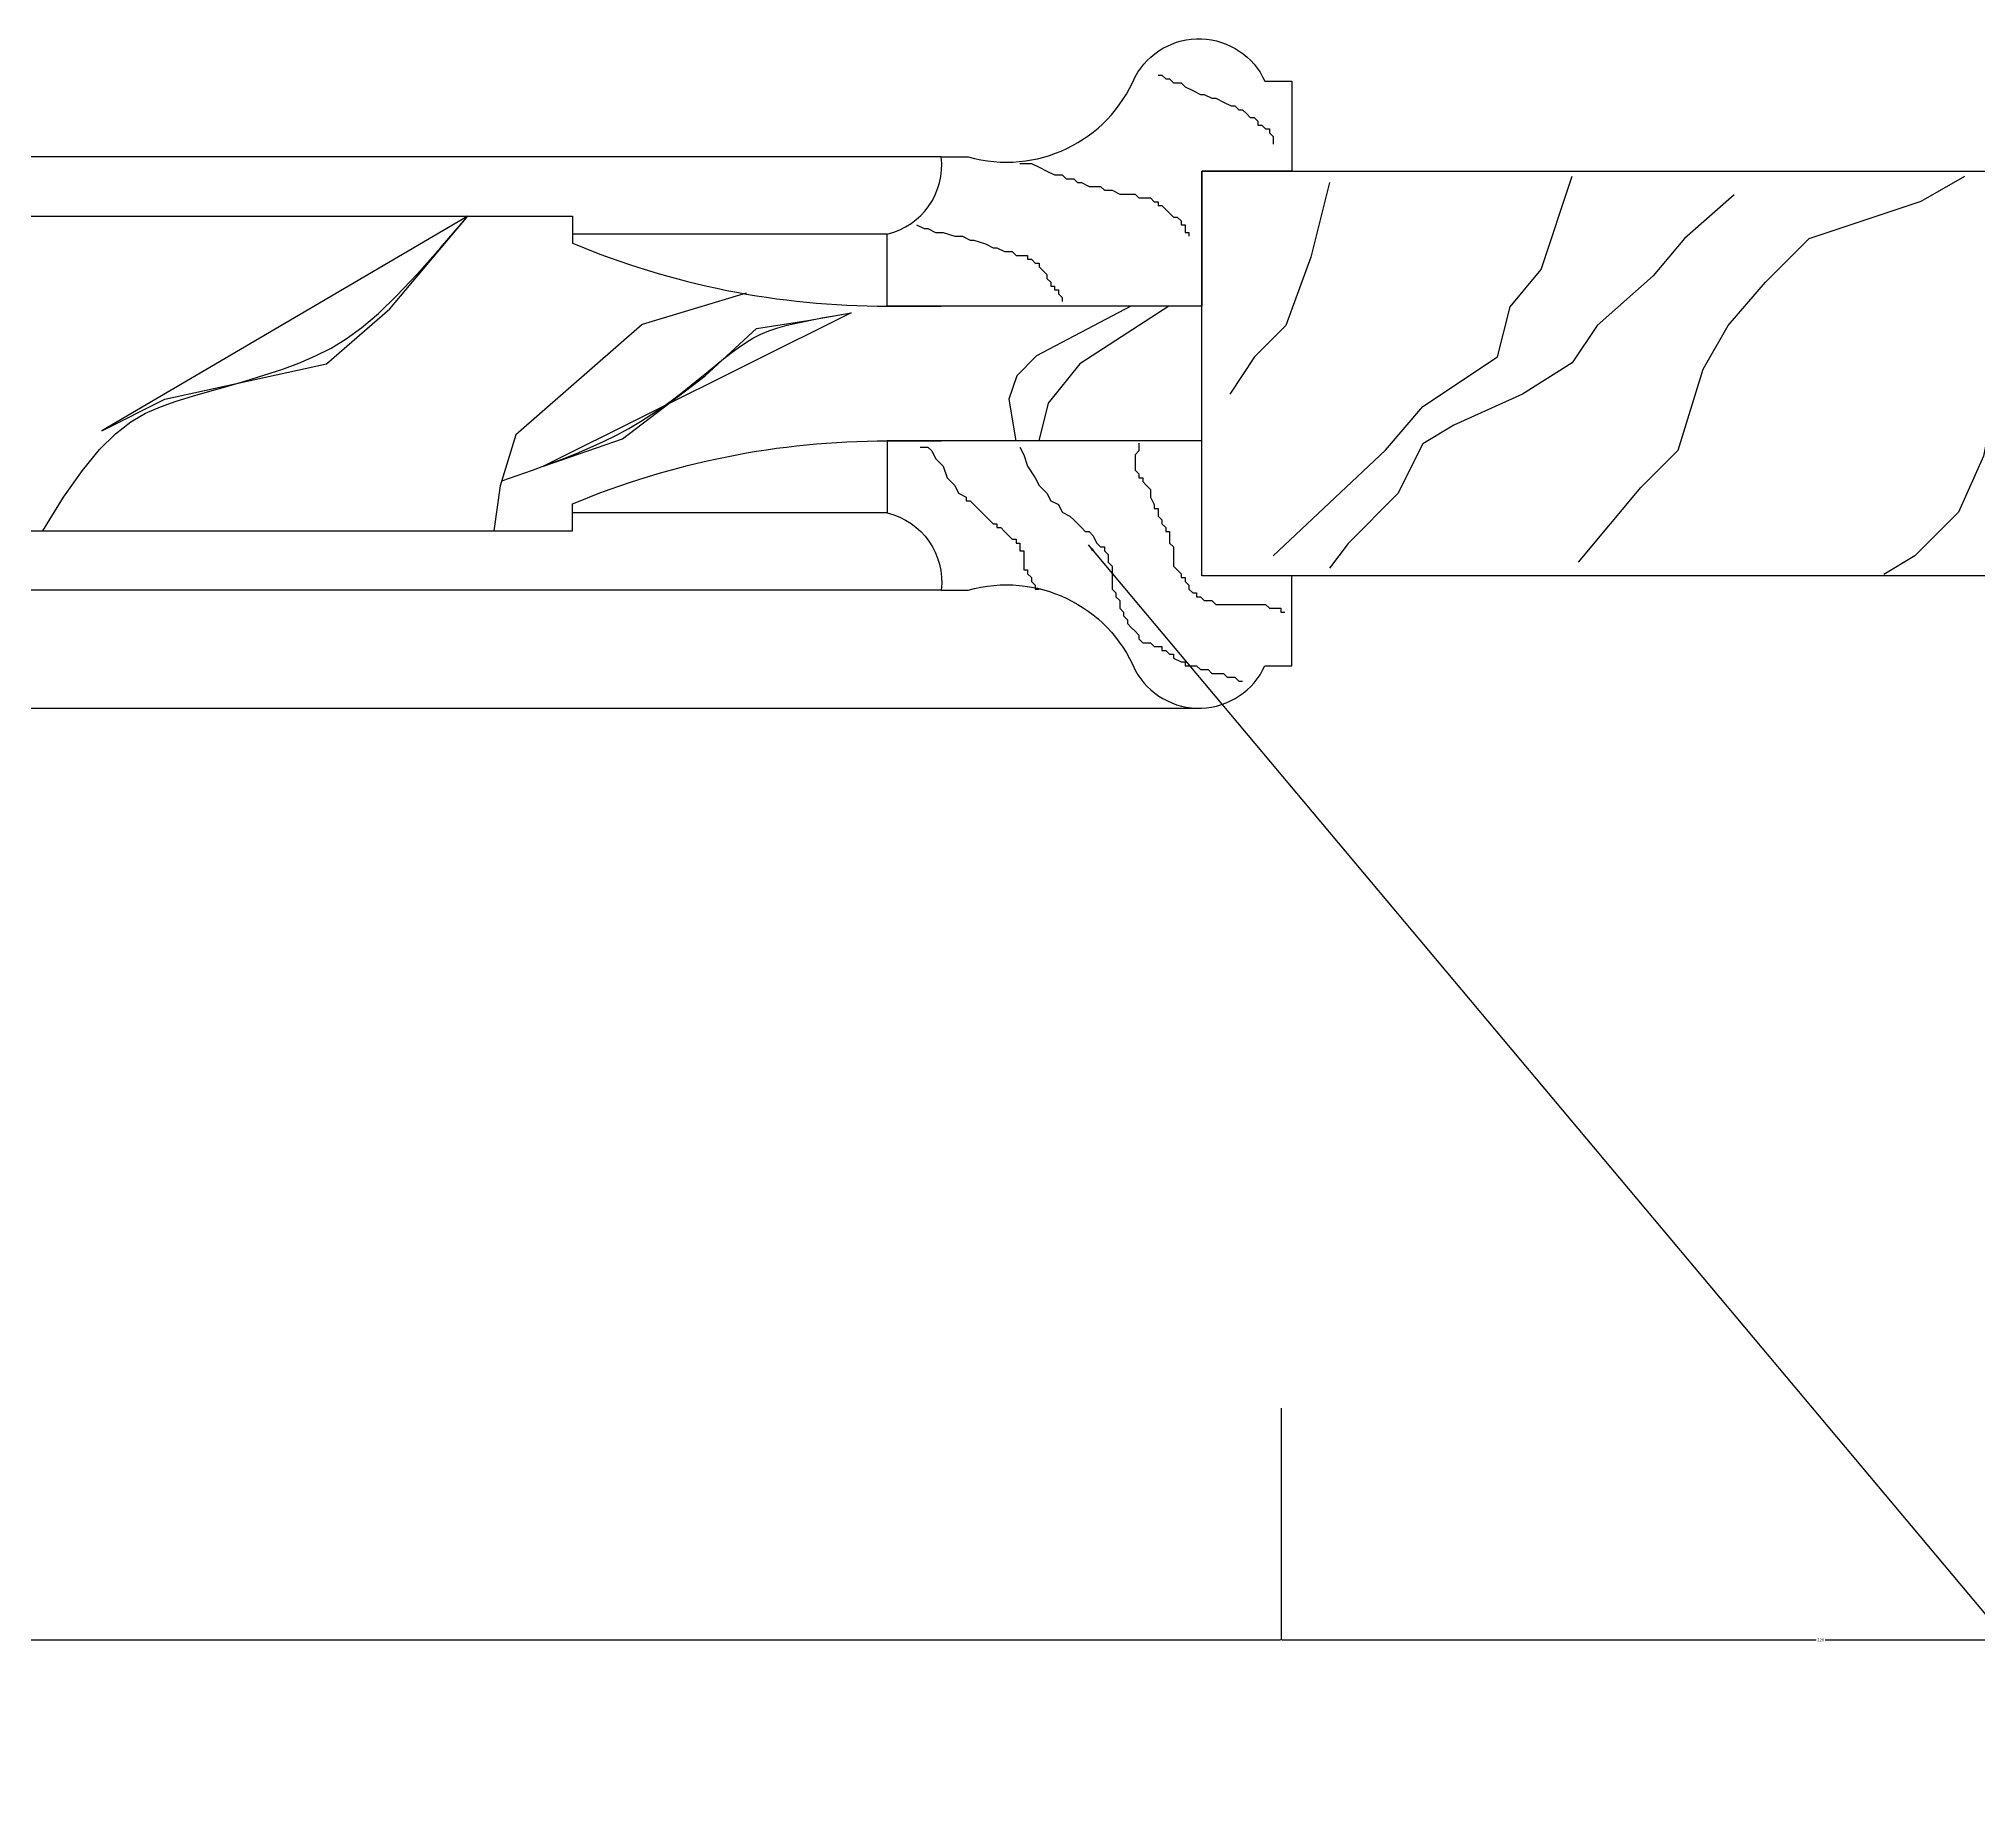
# Model space of a CAD drawing. Header units: metres. Extents: x 284 to 5327, y 183 to 6858.
# Drawn here: x 3300 to 3947, y 1330 to 1915 of the extents above; entities that cross this region are included whole.
import ezdxf

# ---------------------------------------------------------------- set-up
doc = ezdxf.new("R2010")
doc.units = ezdxf.units.M
for name, color, linetype in [('3', 3, 'Continuous'), ('4', 4, 'Continuous'), ('7', 7, 'Continuous'), ('BH', 3, 'Continuous'), ('DIM', 3, 'Continuous')]:
    doc.layers.add(name, color=color, linetype=linetype)
doc.dimstyles.get("Standard").update_dxf_attribs({"dimtxt": 2.5, "dimasz": 2.5, "dimexe": 1.25, "dimexo": 0.625, "dimtad": 1, "dimcen": 2.5, "dimazin": 3, "dimtfac": 1, "dimtmove": 0, "dimatfit": 3})

# ---------------------------------------------------------------- blocks, each defined once
blk = doc.blocks.new('*D17')
for p, q in [((3714.59, 1457.74), (3714.59, 1380.39)), ((4074.59, 1457.74), (4074.59, 1380.39)), ((3714.84, 1380.39), (3893.09, 1380.39)), ((3896.09, 1380.39), (4074.34, 1380.39))]:
    blk.add_line(p, q)
at = {"layer": 'Defpoints'}
for p in [(3714.59, 1457.74), (4074.59, 1457.74), (3714.59, 1380.39)]:
    blk.add_point(p, dxfattribs=at)
at = {"layer": 'DIM', "insert": (3894.59, 1380.39), "char_height": 1, "attachment_point": 5}
blk.add_mtext('120', dxfattribs=at)
blk = doc.blocks.new('*D18')
for p, q in [((2844.59, 1457.74), (2844.59, 1380.39)), ((3714.59, 1457.74), (3714.59, 1380.39)), ((2844.84, 1380.39), (3278.09, 1380.39)), ((3281.09, 1380.39), (3714.34, 1380.39))]:
    blk.add_line(p, q)
at = {"layer": 'Defpoints'}
for p in [(2844.59, 1457.74), (3714.59, 1457.74), (2844.59, 1380.39)]:
    blk.add_point(p, dxfattribs=at)
at = {"layer": 'DIM', "insert": (3279.59, 1380.39), "char_height": 1, "attachment_point": 5}
blk.add_mtext('290', dxfattribs=at)

msp = doc.modelspace()

# ---------------------------------------------------------------- linework, layer by layer
at = {"layer": '3'}
for p, q in [((3673.52, 1902.48), (3674.8, 1902.48)), ((3674.8, 1902.48), (3676.08, 1901.2)), ((3676.08, 1901.2), (3677.36, 1901.2)), ((3677.36, 1901.2), (3678.64, 1899.92)), ((3678.64, 1899.92), (3681.2, 1899.92)), ((3681.2, 1899.92), (3682.48, 1898.64)), ((3682.48, 1898.64), (3685.04, 1897.36)), ((3685.04, 1897.36), (3687.6, 1896.08)), ((3687.6, 1896.08), (3688.88, 1896.08)), ((3688.88, 1896.08), (3691.44, 1894.8)), ((3691.44, 1894.8), (3692.73, 1894.8)), ((3692.73, 1894.8), (3695.29, 1893.52)), ((3695.29, 1893.52), (3697.85, 1892.24)), ((3697.85, 1892.24), (3699.13, 1892.24)), ((3699.13, 1892.24), (3700.41, 1890.96)), ((3700.41, 1890.96), (3701.69, 1890.96)), ((3701.69, 1890.96), (3702.97, 1889.68)), ((3702.97, 1889.68), (3704.25, 1888.4)), ((3704.25, 1888.4), (3705.53, 1888.4)), ((3705.53, 1888.4), (3706.81, 1887.12)), ((3706.81, 1887.12), (3706.81, 1885.84)), ((3706.81, 1885.84), (3708.09, 1885.84)), ((3708.09, 1885.84), (3709.37, 1884.57)), ((3709.37, 1884.57), (3710.65, 1884.57)), ((3710.65, 1884.57), (3710.65, 1883.29)), ((3710.65, 1883.29), (3711.93, 1882.01)), ((3711.93, 1882.01), (3711.93, 1879.45)), ((3601.14, 1875.26), (2965.14, 1875.26)), ((3627.42, 1873.05), (3631.26, 1873.05)), ((3631.26, 1873.05), (3633.82, 1871.77)), ((3633.82, 1871.77), (3636.38, 1870.49)), ((3636.38, 1870.49), (3638.94, 1869.21)), ((3638.94, 1869.21), (3641.5, 1869.21)), ((3641.5, 1869.21), (3642.78, 1867.93)), ((3642.78, 1867.93), (3645.35, 1867.93)), ((3645.35, 1867.93), (3646.63, 1866.65)), ((3646.63, 1866.65), (3647.91, 1866.65)), ((3647.91, 1866.65), (3650.47, 1865.37)), ((3650.47, 1865.37), (3654.31, 1865.37)), ((3654.31, 1865.37), (3655.59, 1864.09)), ((3655.59, 1864.09), (3658.15, 1864.09)), ((3658.15, 1864.09), (3660.71, 1862.81)), ((3660.71, 1862.81), (3665.83, 1862.81)), ((3665.83, 1862.81), (3667.11, 1861.53)), ((3667.11, 1861.53), (3670.96, 1861.53)), ((3670.96, 1861.53), (3672.24, 1860.25)), ((3672.24, 1860.25), (3673.52, 1860.25)), ((3673.52, 1860.25), (3673.52, 1858.97)), ((3673.52, 1858.97), (3674.8, 1858.97)), ((3674.8, 1858.97), (3676.08, 1857.69)), ((3676.08, 1857.69), (3677.36, 1856.41)), ((3677.36, 1856.41), (3678.64, 1855.13)), ((3592.84, 1852.58), (3595.41, 1851.3)), ((3595.41, 1851.3), (3596.69, 1851.3)), ((3596.69, 1851.3), (3599.25, 1850.02)), ((3599.25, 1850.02), (3601.81, 1850.02)), ((3601.81, 1850.02), (3605.65, 1848.74)), ((3678.64, 1855.13), (3679.92, 1855.13)), ((3679.92, 1855.13), (3681.2, 1853.86)), ((3681.2, 1853.86), (3681.2, 1852.58)), ((3681.2, 1852.58), (3682.48, 1852.58)), ((3682.48, 1852.58), (3682.48, 1850.02)), ((3682.48, 1850.02), (3683.76, 1850.02)), ((3683.76, 1850.02), (3683.76, 1848.74)), ((3583.14, 1849.44), (3478.14, 1849.44)), ((3605.65, 1848.74), (3608.21, 1848.74)), ((3608.21, 1848.74), (3610.77, 1847.46)), ((3610.77, 1847.46), (3612.05, 1847.46)), ((3612.05, 1847.46), (3615.89, 1846.18)), ((3615.89, 1846.18), (3618.45, 1844.9)), ((3618.45, 1844.9), (3619.74, 1844.9)), ((3619.74, 1844.9), (3622.3, 1843.62)), ((3622.3, 1843.62), (3624.86, 1843.62)), ((3624.86, 1843.62), (3626.14, 1842.34)), ((3626.14, 1842.34), (3629.98, 1842.34)), ((3629.98, 1842.34), (3629.98, 1841.06)), ((3629.98, 1841.06), (3631.26, 1841.06)), ((3631.26, 1841.06), (3632.54, 1839.78)), ((3632.54, 1839.78), (3633.82, 1839.78)), ((3633.82, 1839.78), (3633.82, 1838.5)), ((3633.82, 1838.5), (3635.1, 1837.22)), ((3635.1, 1837.22), (3636.38, 1835.94)), ((3636.38, 1835.94), (3636.38, 1834.66)), ((3636.38, 1834.66), (3637.66, 1833.38)), ((3637.66, 1833.38), (3637.66, 1832.1)), ((3637.66, 1832.1), (3638.94, 1832.1)), ((3638.94, 1832.1), (3638.94, 1830.82)), ((3638.94, 1830.82), (3640.22, 1830.82)), ((3640.22, 1830.82), (3640.22, 1829.54)), ((3640.22, 1829.54), (3641.5, 1828.26)), ((3641.5, 1828.26), (3641.5, 1826.98)), ((3667.11, 1779.64), (3667.11, 1777.08)), ((3594.12, 1778.36), (3596.69, 1778.36)), ((3596.69, 1778.36), (3597.97, 1777.08)), ((3597.97, 1777.08), (3599.25, 1774.52)), ((3599.25, 1774.52), (3601.81, 1771.96)), ((3627.42, 1778.36), (3628.7, 1775.8)), ((3628.7, 1775.8), (3629.98, 1771.96)), ((3667.11, 1777.08), (3665.83, 1775.8)), ((3665.83, 1775.8), (3665.83, 1770.68)), ((3601.81, 1771.96), (3603.09, 1768.12)), ((3603.09, 1768.12), (3605.65, 1765.56)), ((3629.98, 1771.96), (3632.54, 1768.12)), ((3632.54, 1768.12), (3633.82, 1765.56)), ((3665.83, 1770.68), (3667.11, 1769.4)), ((3667.11, 1769.4), (3667.11, 1768.12)), ((3667.11, 1768.12), (3668.4, 1768.12)), ((3668.4, 1768.12), (3668.4, 1766.84)), ((3668.4, 1766.84), (3669.68, 1765.56)), ((3605.65, 1765.56), (3606.93, 1763)), ((3606.93, 1763), (3609.49, 1761.72)), ((3609.49, 1761.72), (3609.49, 1760.45)), ((3609.49, 1760.45), (3610.77, 1760.45)), ((3610.77, 1760.45), (3612.05, 1759.17)), ((3633.82, 1765.56), (3636.38, 1763)), ((3636.38, 1763), (3637.66, 1760.45)), ((3637.66, 1760.45), (3640.22, 1759.17)), ((3669.68, 1765.56), (3670.96, 1764.28)), ((3670.96, 1764.28), (3670.96, 1761.72)), ((3670.96, 1761.72), (3672.24, 1759.17)), ((3583.14, 1756.42), (3478.14, 1756.42)), ((3612.05, 1759.17), (3614.61, 1756.61)), ((3614.61, 1756.61), (3615.89, 1755.33)), ((3615.89, 1755.33), (3618.45, 1752.77)), ((3640.22, 1759.17), (3641.5, 1756.61)), ((3641.5, 1756.61), (3644.07, 1755.33)), ((3644.07, 1755.33), (3645.35, 1754.05)), ((3645.35, 1754.05), (3647.91, 1751.49)), ((3672.24, 1759.17), (3672.24, 1757.89)), ((3672.24, 1757.89), (3673.52, 1757.89)), ((3673.52, 1757.89), (3673.52, 1755.33)), ((3673.52, 1755.33), (3674.8, 1754.05)), ((3674.8, 1754.05), (3674.8, 1752.77)), ((3618.45, 1752.77), (3619.74, 1752.77)), ((3619.74, 1752.77), (3619.74, 1751.49)), ((3619.74, 1751.49), (3621.02, 1751.49)), ((3621.02, 1751.49), (3622.3, 1750.21)), ((3622.3, 1750.21), (3623.58, 1748.93)), ((3623.58, 1748.93), (3624.86, 1747.65)), ((3624.86, 1747.65), (3626.14, 1747.65)), ((3626.14, 1747.65), (3626.14, 1746.37)), ((3626.14, 1746.37), (3627.42, 1746.37)), ((3627.42, 1746.37), (3627.42, 1743.81)), ((3647.91, 1751.49), (3649.19, 1750.21)), ((3649.19, 1750.21), (3650.47, 1750.21)), ((3650.47, 1750.21), (3651.75, 1748.93)), ((3651.75, 1748.93), (3653.03, 1746.37)), ((3653.03, 1746.37), (3654.31, 1745.09)), ((3674.8, 1752.77), (3676.08, 1751.49)), ((3676.08, 1751.49), (3676.08, 1750.21)), ((3676.08, 1750.21), (3677.36, 1750.21)), ((3677.36, 1750.21), (3677.36, 1746.37)), ((3677.36, 1746.37), (3678.64, 1745.09)), ((3627.42, 1743.81), (3628.7, 1743.81)), ((3628.7, 1743.81), (3628.7, 1737.41)), ((3654.31, 1745.09), (3655.59, 1745.09)), ((3655.59, 1745.09), (3655.59, 1743.81)), ((3655.59, 1743.81), (3656.87, 1742.53)), ((3656.87, 1742.53), (3656.87, 1739.97)), ((3656.87, 1739.97), (3658.15, 1738.69)), ((3678.64, 1745.09), (3678.64, 1738.69)), ((3628.7, 1737.41), (3629.98, 1737.41)), ((3629.98, 1737.41), (3629.98, 1736.13)), ((3629.98, 1736.13), (3631.26, 1734.85)), ((3631.26, 1734.85), (3631.26, 1733.57)), ((3631.26, 1733.57), (3632.54, 1732.29)), ((3658.15, 1738.69), (3658.15, 1731.01)), ((3678.64, 1738.69), (3679.92, 1737.41)), ((3679.92, 1737.41), (3681.2, 1736.13)), ((3681.2, 1736.13), (3681.2, 1734.85)), ((3681.2, 1734.85), (3682.48, 1734.85)), ((3682.48, 1734.85), (3682.48, 1733.57)), ((3682.48, 1733.57), (3683.76, 1732.29)), ((3601.14, 1730.6), (2965.14, 1730.6)), ((3632.54, 1732.29), (3632.54, 1731.01)), ((3632.54, 1731.01), (3633.82, 1731.01)), ((3658.15, 1731.01), (3659.43, 1729.73)), ((3659.43, 1729.73), (3659.43, 1728.46)), ((3659.43, 1728.46), (3660.71, 1727.18)), ((3660.71, 1727.18), (3660.71, 1724.62)), ((3683.76, 1732.29), (3683.76, 1731.01)), ((3683.76, 1731.01), (3685.04, 1729.73)), ((3685.04, 1729.73), (3686.32, 1729.73)), ((3686.32, 1729.73), (3686.32, 1728.46)), ((3686.32, 1728.46), (3687.6, 1728.46)), ((3687.6, 1728.46), (3688.88, 1727.18)), ((3688.88, 1727.18), (3691.44, 1727.18)), ((3691.44, 1727.18), (3692.73, 1725.9)), ((3660.71, 1724.62), (3661.99, 1723.34)), ((3661.99, 1723.34), (3661.99, 1722.06)), ((3661.99, 1722.06), (3663.27, 1720.78)), ((3663.27, 1720.78), (3663.27, 1719.5)), ((3692.73, 1725.9), (3709.37, 1725.9)), ((3709.37, 1725.9), (3710.65, 1724.62)), ((3710.65, 1724.62), (3714.49, 1724.62)), ((3714.49, 1724.62), (3714.49, 1723.34)), ((3714.49, 1723.34), (3715.77, 1723.34)), ((3663.27, 1719.5), (3664.55, 1718.22)), ((3664.55, 1718.22), (3665.83, 1716.94)), ((3665.83, 1716.94), (3667.11, 1715.66)), ((3667.11, 1715.66), (3667.11, 1714.38)), ((3667.11, 1714.38), (3668.4, 1713.1)), ((3668.4, 1713.1), (3670.96, 1713.1)), ((3670.96, 1713.1), (3672.24, 1711.82)), ((3672.24, 1711.82), (3674.8, 1711.82)), ((3674.8, 1711.82), (3674.8, 1710.54)), ((3674.8, 1710.54), (3676.08, 1710.54)), ((3676.08, 1710.54), (3677.36, 1709.26)), ((3677.36, 1709.26), (3678.64, 1709.26)), ((3678.64, 1709.26), (3678.64, 1707.98)), ((3678.64, 1707.98), (3681.2, 1706.7)), ((3681.2, 1706.7), (3682.48, 1706.7)), ((3682.48, 1706.7), (3682.48, 1705.42)), ((3682.48, 1705.42), (3686.32, 1705.42)), ((3686.32, 1705.42), (3687.6, 1704.14)), ((3687.6, 1704.14), (3690.16, 1704.14)), ((3690.16, 1704.14), (3691.44, 1702.86)), ((3691.44, 1702.86), (3695.29, 1702.86)), ((3695.29, 1702.86), (3696.57, 1701.58)), ((3696.57, 1701.58), (3699.13, 1701.58)), ((3699.13, 1701.58), (3700.41, 1700.3)), ((3700.41, 1700.3), (3701.69, 1700.3))]:
    msp.add_line(p, q, dxfattribs=at)
for points in [[(3730.65, 1866.66), (3724.42, 1841.74), (3716.1, 1818.9), (3705.71, 1808.52), (3697.4, 1796.07)], [(3711.94, 1742.08), (3749.36, 1777.38), (3761.83, 1791.91), (3786.77, 1808.52), (3790.93, 1825.13), (3801.32, 1837.59), (3811.71, 1868.74)], [(3813.79, 1740.01), (3834.58, 1764.92), (3847.05, 1777.38), (3855.36, 1804.37), (3863.68, 1818.9), (3876.15, 1833.44), (3890.7, 1847.97), (3928.11, 1860.43), (3942.66, 1868.74)], [(4023.72, 1866.66), (3963.45, 1845.9), (3959.29, 1827.21), (3948.9, 1775.3), (3940.58, 1756.62), (3926.03, 1742.08), (3915.64, 1735.85)], [(3865.76, 1862.51), (3849.13, 1847.97), (3838.73, 1835.51), (3820.03, 1818.9), (3811.71, 1806.45), (3795.09, 1796.07), (3772.22, 1785.68), (3761.83, 1779.46), (3753.52, 1762.85), (3736.89, 1746.24), (3730.65, 1737.93)]]:
    msp.add_lwpolyline(points, dxfattribs=at)
at = {"layer": '4'}
for p, q in [((3688.14, 1870.43), (4078.14, 1870.43)), ((3688.14, 1735.43), (3688.14, 1870.43)), ((4078.14, 1735.43), (3688.14, 1735.43))]:
    msp.add_line(p, q, dxfattribs=at)
for points in [[(3601.14, 1825.43), (3601.14, 1825.43), (3583.14, 1825.43), (3601.14, 1825.43), (3583.14, 1825.43), (3583.14, 1849.44, 0.38), (3601.14, 1875.26), (3610.14, 1875.26, 0.38), (3665.87, 1901.96, -0.62), (3709.14, 1900.43), (3718.14, 1900.43), (3718.14, 1870.43), (3688.14, 1870.43), (3688.14, 1825.43)], [(3601.14, 1780.43), (3601.14, 1780.43), (3583.14, 1780.43), (3601.14, 1780.43), (3583.14, 1780.43), (3583.14, 1756.42, -0.38), (3601.14, 1730.6), (3610.14, 1730.6, -0.38), (3665.87, 1703.91, 0.62), (3709.14, 1705.43), (3718.14, 1705.43), (3718.14, 1735.43), (3688.14, 1735.43), (3688.14, 1780.43)]]:
    msp.add_lwpolyline(points, format="xyb", close=True, dxfattribs=at)
at = {"layer": '7'}
msp.add_line((3687.98, 1691.18), (2878.29, 1691.18), dxfattribs=at)
for points in [[(2983.14, 1825.43, 0.1), (3088.14, 1846.43), (3088.14, 1855.43), (3478.14, 1855.43), (3478.14, 1846.43, 0.1), (3583.14, 1825.43)], [(2983.14, 1780.43, -0.1), (3088.14, 1759.43), (3088.14, 1750.43), (3478.14, 1750.43), (3478.14, 1759.43, -0.1), (3583.14, 1780.43)]]:
    msp.add_lwpolyline(points, format="xyb", dxfattribs=at)
at = {"layer": 'DIM'}
for points in [[(3301.34, 1750.43), (3301.34, 1750.43), (3308.33, 1761.68), (3314.62, 1770.62), (3320.34, 1777.56), (3325.66, 1782.84), (3330.71, 1786.76), (3335.67, 1789.66), (3340.66, 1791.85), (3345.86, 1793.66), (3351.37, 1795.36), (3357.13, 1797.04), (3363.08, 1798.73), (3369.1, 1800.48), (3375.13, 1802.32), (3381.08, 1804.29), (3386.84, 1806.43), (3392.35, 1808.78), (3397.56, 1811.4), (3402.64, 1814.5), (3407.83, 1818.28), (3413.34, 1822.99), (3419.4, 1828.83), (3426.25, 1836.04), (3434.09, 1844.83), (3443.17, 1855.43), (3321.08, 1783.8), (3342.13, 1794.32), (3396.08, 1806.15), (3417.13, 1824.55), (3443.17, 1855.43)], [(3536.05, 1829.69), (3501.34, 1819.29), (3459.23, 1782.49), (3453.97, 1765.4), (3451.83, 1750.43)], [(3664.41, 1825.43), (3632.92, 1808.78), (3626.34, 1802.2), (3623.71, 1794.32), (3626.02, 1780.43)], [(3677.09, 1825.43), (3647.39, 1806.15), (3636.86, 1793), (3633.72, 1780.43)], [(3454.49, 1767.1), (3454.49, 1767.1), (3459.69, 1768.92), (3464.79, 1770.73), (3469.79, 1772.55), (3474.68, 1774.39), (3479.43, 1776.28), (3484.05, 1778.23), (3488.5, 1780.26), (3492.79, 1782.38), (3496.89, 1784.61), (3500.81, 1786.93), (3504.55, 1789.31), (3508.11, 1791.73), (3511.5, 1794.17), (3514.71, 1796.6), (3517.76, 1798.99), (3520.64, 1801.33), (3523.36, 1803.59), (3525.95, 1805.75), (3528.45, 1807.8), (3530.9, 1809.73), (3533.34, 1811.53), (3535.79, 1813.19), (3538.31, 1814.68), (3540.92, 1816.01), (3543.67, 1817.15), (3546.6, 1818.15), (3549.78, 1819.04), (3553.24, 1819.87), (3557.05, 1820.66), (3561.26, 1821.46), (3565.92, 1822.3), (3571.07, 1823.23), (3468.45, 1771.97), (3494.76, 1781.18), (3522.39, 1802.2), (3539.5, 1817.98), (3556.6, 1820.61), (3571.07, 1823.23)]]:
    msp.add_lwpolyline(points, dxfattribs=at)

# ---------------------------------------------------------------- dimensions: what is measured, and where the dimension line sits
for base, p1, p2, text, picture, middle in [((2844.59, 1380.39), (2844.59, 1457.74), (3714.59, 1457.74), '290', '*D18', (3279.59, 1380.39)), ((3714.59, 1380.39), (3714.59, 1457.74), (4074.59, 1457.74), '120', '*D17', (3894.59, 1380.39))]:
    dim = msp.add_linear_dim(base=base, p1=p1, p2=p2, text=text, dimstyle='Standard', dxfattribs=at)
    dim.commit()
    dim.dimension.update_dxf_attribs({"geometry": picture, "text_midpoint": middle})

# ---------------------------------------------------------------- leaders
at = {"layer": 'BH'}
msp.add_leader([(3650.16, 1745.81), (4215.58, 1071.53), (4460.57, 1071.53)], dimstyle='Standard', dxfattribs=at)

doc.saveas('drawing.dxf')
